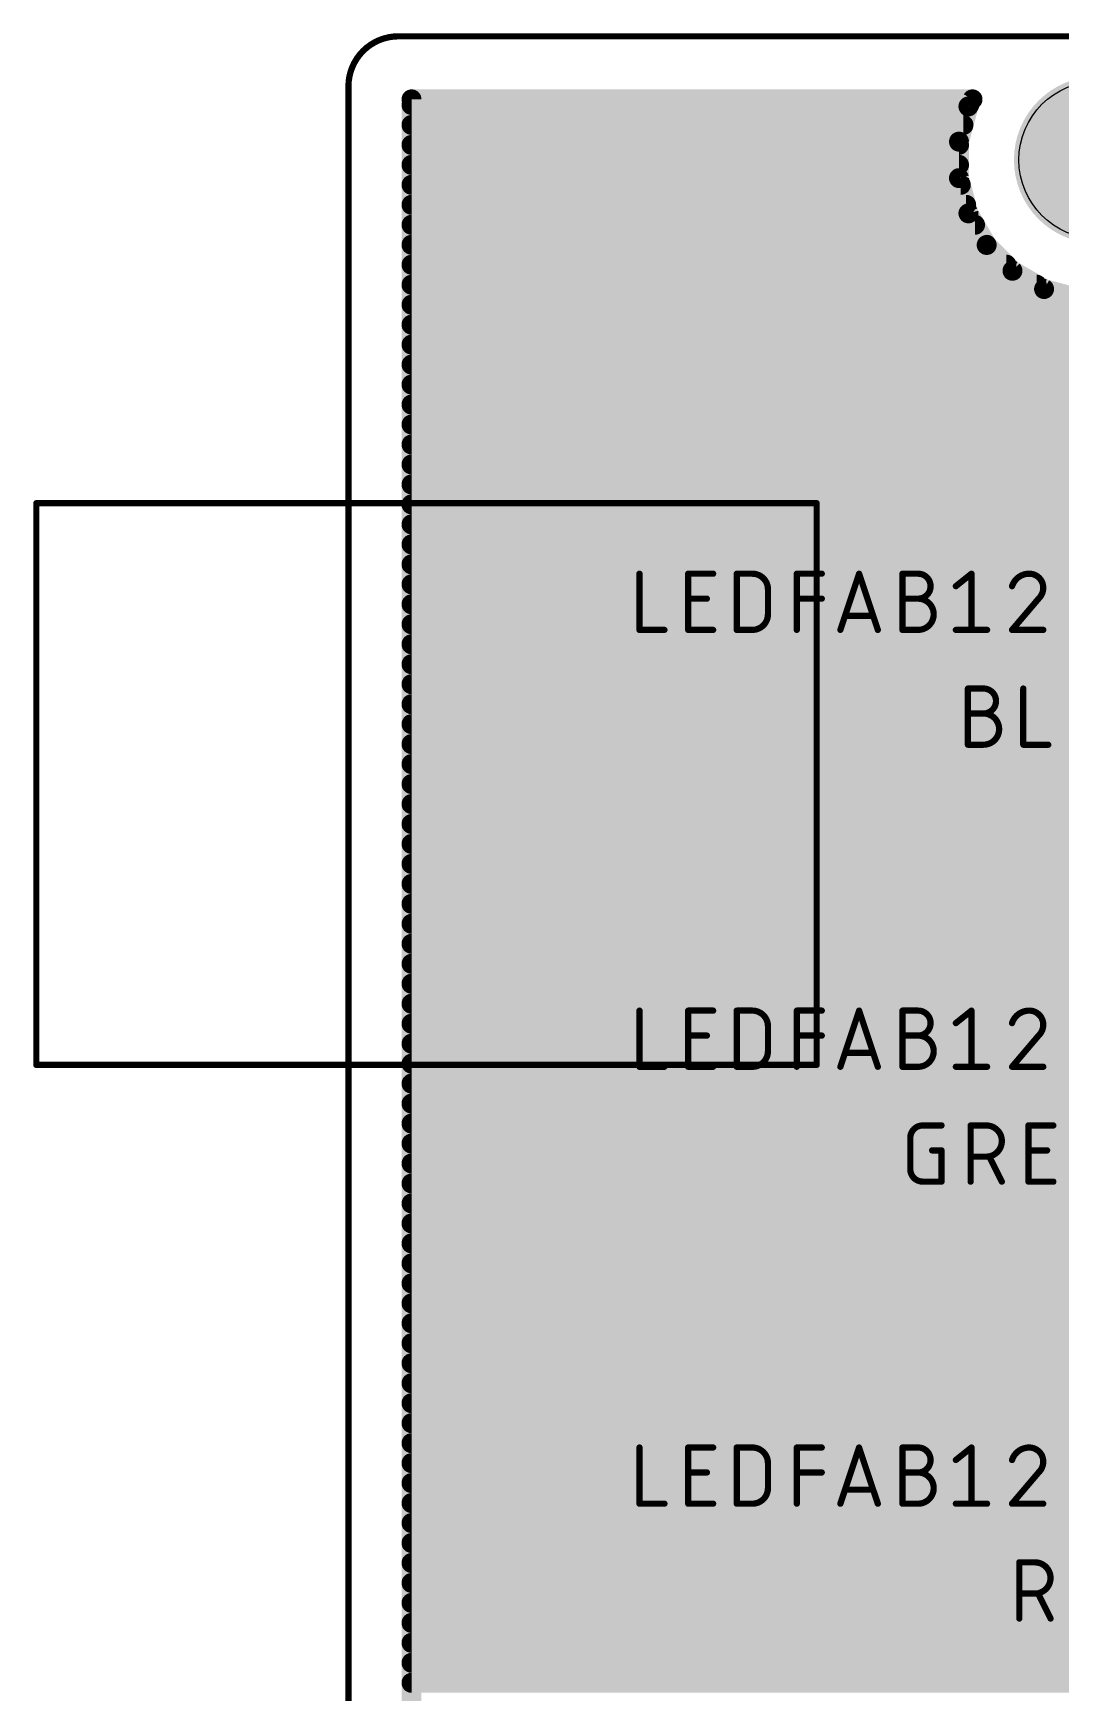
# Model space of a CAD drawing. Extents: x -2.6 to 72.5, y 2.5 to 55.9.
# Drawn here: x -2.6 to 18.3, y 22.15 to 55.92 of the extents above; entities that cross this region are included whole.
import ezdxf

# ---------------------------------------------------------------- set-up
doc = ezdxf.new("R2010")
doc.units = 0
for name, color, linetype in [('1', 12, 'CONTINUOUS'), ('20', 31, 'CONTINUOUS'), ('21', 253, 'CONTINUOUS'), ('25', 253, 'CONTINUOUS'), ('27', 253, 'CONTINUOUS'), ('29', 253, 'CONTINUOUS'), ('30', 253, 'CONTINUOUS')]:
    doc.layers.add(name, color=color, linetype=linetype)

msp = doc.modelspace()

# ---------------------------------------------------------------- linework, layer by layer
at = {"layer": '1', "const_width": 0.4064}
for points in [[(5.0927, 3.8227), (5.0927, 54.5719)], [(5.0927, 54.5719), (16.5059, 54.5719)], [(16.5059, 54.5719), (16.4229, 54.4282)], [(5.0927, 54.4576), (16.4399, 54.4576)], [(16.4229, 54.4282), (16.2308, 53.7112)], [(5.0927, 54.0512), (16.3219, 54.0512)], [(5.0927, 53.6448), (16.2308, 53.6448)], [(16.2308, 53.7112), (16.2308, 52.9688)], [(5.0927, 53.2384), (16.2308, 53.2384)], [(5.0927, 52.832), (16.2675, 52.832)], [(16.2308, 52.9688), (16.4229, 52.2518)], [(5.0927, 52.4256), (16.3764, 52.4256)], [(16.4229, 52.2518), (16.7941, 51.609)], [(5.0927, 52.0192), (16.5572, 52.0192)], [(5.0927, 51.6128), (16.7919, 51.6128)], [(16.7941, 51.609), (17.319, 51.0841)], [(5.0927, 51.2064), (17.1966, 51.2064)], [(5.0927, 50.8), (17.811, 50.8)], [(17.319, 51.0841), (17.9618, 50.7129)], [(17.9618, 50.7129), (18.6788, 50.5208)], [(5.0927, 50.3936), (37.0332, 50.3936)], [(5.0927, 49.9872), (37.0332, 49.9872)], [(5.0927, 49.5808), (37.0332, 49.5808)], [(5.0927, 49.1744), (37.0332, 49.1744)], [(5.0927, 48.768), (37.0332, 48.768)], [(5.0927, 48.3616), (37.0332, 48.3616)], [(5.0927, 47.9552), (37.0332, 47.9552)], [(5.0927, 47.5488), (20.7518, 47.5488)], [(5.0927, 47.1424), (20.7518, 47.1424)], [(5.0927, 46.736), (20.7518, 46.736)], [(5.0927, 46.3296), (20.7518, 46.3296)], [(5.0927, 45.9232), (20.7518, 45.9232)], [(5.0927, 45.5168), (20.7518, 45.5168)], [(5.0927, 45.1104), (20.7538, 45.1104)], [(5.0927, 44.704), (35.0455, 44.704)], [(5.0927, 44.2976), (20.7273, 44.2976)], [(5.0927, 43.8912), (20.701, 43.8912)], [(5.0927, 43.4848), (20.701, 43.4848)], [(5.0927, 43.0784), (21.7297, 43.0784)], [(5.0927, 42.672), (20.701, 42.672)], [(5.0927, 42.2656), (20.701, 42.2656)], [(5.0927, 41.8592), (20.8589, 41.8592)], [(5.0927, 41.4528), (39.5732, 41.4528)], [(5.0927, 41.0464), (39.5732, 41.0464)], [(5.0927, 40.64), (39.5732, 40.64)], [(5.0927, 40.2336), (39.4651, 40.2336)], [(5.0927, 39.8272), (39.0587, 39.8272)], [(5.0927, 39.4208), (38.6523, 39.4208)], [(5.0927, 39.0144), (38.2459, 39.0144)], [(5.0927, 38.608), (20.7518, 38.608)], [(5.0927, 38.2016), (20.7518, 38.2016)], [(5.0927, 37.7952), (20.7518, 37.7952)], [(5.0927, 37.3888), (20.7518, 37.3888)], [(5.0927, 36.9824), (20.7518, 36.9824)], [(5.0927, 36.576), (20.7518, 36.576)], [(5.0927, 36.1696), (20.8046, 36.1696)], [(5.0927, 35.7632), (34.9947, 35.7632)], [(5.0927, 35.3568), (20.7137, 35.3568)], [(5.0927, 34.9504), (20.701, 34.9504)], [(5.0927, 34.544), (20.701, 34.544)], [(5.0927, 34.1376), (20.701, 34.1376)], [(5.0927, 33.7312), (20.701, 33.7312)], [(5.0927, 33.3248), (20.701, 33.3248)], [(5.0927, 32.9184), (20.9189, 32.9184)], [(5.0927, 32.512), (40.6335, 32.512)], [(5.0927, 32.1056), (40.2271, 32.1056)], [(5.0927, 31.6992), (39.8207, 31.6992)], [(5.0927, 31.2928), (39.4143, 31.2928)], [(5.0927, 30.8864), (39.0079, 30.8864)], [(5.0927, 30.48), (38.6015, 30.48)], [(5.0927, 30.0736), (38.1951, 30.0736)], [(5.0927, 29.6672), (20.7518, 29.6672)], [(5.0927, 29.2608), (20.7518, 29.2608)], [(5.0927, 28.8544), (20.7518, 28.8544)], [(5.0927, 28.448), (20.7518, 28.448)], [(5.0927, 28.0416), (20.7518, 28.0416)], [(5.0927, 27.6352), (20.7518, 27.6352)], [(5.0927, 27.2288), (20.8554, 27.2288)], [(5.0927, 26.8224), (21.0069, 26.8224)], [(5.0927, 26.416), (20.701, 26.416)], [(5.0927, 26.0096), (20.701, 26.0096)], [(5.0927, 25.6032), (20.701, 25.6032)], [(5.0927, 25.1968), (20.701, 25.1968)], [(5.0927, 24.7904), (20.701, 24.7904)], [(5.0927, 24.384), (20.701, 24.384)], [(5.0927, 23.9776), (21.0069, 23.9776)], [(5.0927, 23.5712), (41.8527, 23.5712)], [(5.0927, 23.1648), (41.4463, 23.1648)], [(5.0927, 22.7584), (41.146, 22.7584)], [(5.0927, 22.352), (41.0972, 22.352)]]:
    msp.add_lwpolyline(points, dxfattribs=at)
at = {"layer": '1', "const_width": 0.2032}
for points in [[(5.1943, 54.5719, 1), (4.9911, 54.5719)], [(5.0927, 54.6735, 1), (5.0927, 54.4703)], [(16.5939, 54.5211, 1), (16.4179, 54.6227)], [(16.5059, 54.4703, 1), (16.5059, 54.6735)], [(5.0927, 54.5592, 1), (5.0927, 54.356)], [(16.3349, 54.479, 1), (16.5109, 54.3774)], [(16.5211, 54.4019, 1), (16.3248, 54.4545)], [(16.4399, 54.356, 1), (16.4399, 54.5592)], [(5.0927, 54.1528, 1), (5.0927, 53.9496)], [(16.3219, 53.9496, 1), (16.3219, 54.1528)], [(5.0927, 53.7464, 1), (5.0927, 53.5432)], [(16.3324, 53.7112, 1), (16.1292, 53.7112)], [(16.1327, 53.7374, 1), (16.3289, 53.6849)], [(16.2308, 53.5432, 1), (16.2308, 53.7464)], [(5.0927, 53.34, 1), (5.0927, 53.1368)], [(16.2308, 53.1368, 1), (16.2308, 53.34)], [(5.0927, 52.9336, 1), (5.0927, 52.7304)], [(16.3289, 52.9951, 1), (16.1327, 52.9425)], [(16.1292, 52.9688, 1), (16.3324, 52.9688)], [(16.2675, 52.7304, 1), (16.2675, 52.9336)], [(5.0927, 52.5272, 1), (5.0927, 52.324)], [(16.5109, 52.3026, 1), (16.3349, 52.201)], [(16.3248, 52.2255, 1), (16.5211, 52.2781)], [(16.3764, 52.324, 1), (16.3764, 52.5272)], [(5.0927, 52.1208, 1), (5.0927, 51.9176)], [(16.5572, 51.9176, 1), (16.5572, 52.1208)], [(5.0927, 51.7144, 1), (5.0927, 51.5112)], [(16.8659, 51.6808, 1), (16.7222, 51.5371)], [(16.7061, 51.5582, 1), (16.8821, 51.6598)], [(16.7919, 51.5112, 1), (16.7919, 51.7144)], [(5.0927, 51.308, 1), (5.0927, 51.1048)], [(17.1966, 51.1048, 1), (17.1966, 51.308)], [(5.0927, 50.9016, 1), (5.0927, 50.6984)], [(17.3698, 51.1721, 1), (17.2682, 50.9961)], [(17.2471, 51.0122, 1), (17.3908, 51.1559)], [(17.811, 50.6984, 1), (17.811, 50.9016)], [(17.9881, 50.8111, 1), (17.9355, 50.6148)], [(17.911, 50.6249, 1), (18.0126, 50.8009)], [(5.0927, 50.4952, 1), (5.0927, 50.292)], [(5.0927, 50.0888, 1), (5.0927, 49.8856)], [(5.0927, 49.6824, 1), (5.0927, 49.4792)], [(5.0927, 49.276, 1), (5.0927, 49.0728)], [(5.0927, 48.8696, 1), (5.0927, 48.6664)], [(5.0927, 48.4632, 1), (5.0927, 48.26)], [(5.0927, 48.0568, 1), (5.0927, 47.8536)], [(5.0927, 47.6504, 1), (5.0927, 47.4472)], [(5.0927, 47.244, 1), (5.0927, 47.0408)], [(5.0927, 46.8376, 1), (5.0927, 46.6344)], [(5.0927, 46.4312, 1), (5.0927, 46.228)], [(5.0927, 46.0248, 1), (5.0927, 45.8216)], [(5.0927, 45.6184, 1), (5.0927, 45.4152)], [(5.0927, 45.212, 1), (5.0927, 45.0088)], [(5.0927, 44.8056, 1), (5.0927, 44.6024)], [(5.0927, 44.3992, 1), (5.0927, 44.196)], [(5.0927, 43.9928, 1), (5.0927, 43.7896)], [(5.0927, 43.5864, 1), (5.0927, 43.3832)], [(5.0927, 43.18, 1), (5.0927, 42.9768)], [(5.0927, 42.7736, 1), (5.0927, 42.5704)], [(5.0927, 42.3672, 1), (5.0927, 42.164)], [(5.0927, 41.9608, 1), (5.0927, 41.7576)], [(5.0927, 41.5544, 1), (5.0927, 41.3512)], [(5.0927, 41.148, 1), (5.0927, 40.9448)], [(5.0927, 40.7416, 1), (5.0927, 40.5384)], [(5.0927, 40.3352, 1), (5.0927, 40.132)], [(5.0927, 39.9288, 1), (5.0927, 39.7256)], [(5.0927, 39.5224, 1), (5.0927, 39.3192)], [(5.0927, 39.116, 1), (5.0927, 38.9128)], [(5.0927, 38.7096, 1), (5.0927, 38.5064)], [(5.0927, 38.3032, 1), (5.0927, 38.1)], [(5.0927, 37.8968, 1), (5.0927, 37.6936)], [(5.0927, 37.4904, 1), (5.0927, 37.2872)], [(5.0927, 37.084, 1), (5.0927, 36.8808)], [(5.0927, 36.6776, 1), (5.0927, 36.4744)], [(5.0927, 36.2712, 1), (5.0927, 36.068)], [(5.0927, 35.8648, 1), (5.0927, 35.6616)], [(5.0927, 35.4584, 1), (5.0927, 35.2552)], [(5.0927, 35.052, 1), (5.0927, 34.8488)], [(5.0927, 34.6456, 1), (5.0927, 34.4424)], [(5.0927, 34.2392, 1), (5.0927, 34.036)], [(5.0927, 33.8328, 1), (5.0927, 33.6296)], [(5.0927, 33.4264, 1), (5.0927, 33.2232)], [(5.0927, 33.02, 1), (5.0927, 32.8168)], [(5.0927, 32.6136, 1), (5.0927, 32.4104)], [(5.0927, 32.2072, 1), (5.0927, 32.004)], [(5.0927, 31.8008, 1), (5.0927, 31.5976)], [(5.0927, 31.3944, 1), (5.0927, 31.1912)], [(5.0927, 30.988, 1), (5.0927, 30.7848)], [(5.0927, 30.5816, 1), (5.0927, 30.3784)], [(5.0927, 30.1752, 1), (5.0927, 29.972)], [(5.0927, 29.7688, 1), (5.0927, 29.5656)], [(5.0927, 29.3624, 1), (5.0927, 29.1592)], [(5.0927, 28.956, 1), (5.0927, 28.7528)], [(5.0927, 28.5496, 1), (5.0927, 28.3464)], [(5.0927, 28.1432, 1), (5.0927, 27.94)], [(5.0927, 27.7368, 1), (5.0927, 27.5336)], [(5.0927, 27.3304, 1), (5.0927, 27.1272)], [(5.0927, 26.924, 1), (5.0927, 26.7208)], [(5.0927, 26.5176, 1), (5.0927, 26.3144)], [(5.0927, 26.1112, 1), (5.0927, 25.908)], [(5.0927, 25.7048, 1), (5.0927, 25.5016)], [(5.0927, 25.2984, 1), (5.0927, 25.0952)], [(5.0927, 24.892, 1), (5.0927, 24.6888)], [(5.0927, 24.4856, 1), (5.0927, 24.2824)], [(5.0927, 24.0792, 1), (5.0927, 23.876)], [(5.0927, 23.6728, 1), (5.0927, 23.4696)], [(5.0927, 23.2664, 1), (5.0927, 23.0632)], [(5.0927, 22.86, 1), (5.0927, 22.6568)], [(5.0927, 22.4536, 1), (5.0927, 22.2504)]]:
    msp.add_lwpolyline(points, format="xyb", dxfattribs=at)
at = {"layer": '20'}
for points, const_width in [([(4.826, 55.8546, 0.4142), (3.81, 54.8386)], 0.127), ([(4.826, 55.8864, 1), (4.826, 55.8229)], 0.0635), ([(4.826, 55.8229, 1), (4.826, 55.8864)], 0.0635), ([(3.8418, 54.8386, 1), (3.7782, 54.8386)], 0.0635), ([(3.7782, 54.8386, 1), (3.8418, 54.8386)], 0.0635), ([(19.05, 51.816, 1), (19.05, 54.864, 1), (19.05, 51.816)], 0.1524)]:
    msp.add_lwpolyline(points, format="xyb", dxfattribs=dict(at, const_width=const_width))
at = {"layer": '20', "const_width": 0.127}
for points in [[(4.826, 55.8546), (68.58, 55.8546)], [(3.81, 3.556), (3.81, 54.8386)]]:
    msp.add_lwpolyline(points, dxfattribs=at)
at = {"layer": '20'}
msp.add_circle((19.05, 53.34), 1.6, dxfattribs=at)
at = {"layer": '21', "const_width": 0.0635}
for points in [[(-2.5082, 46.355, 1), (-2.5718, 46.355)], [(-2.54, 46.3868, 1), (-2.54, 46.3233)], [(13.3668, 46.355, 1), (13.3033, 46.355)], [(13.335, 46.3233, 1), (13.335, 46.3868)], [(-2.5718, 34.925, 1), (-2.5082, 34.925)], [(-2.54, 34.9568, 1), (-2.54, 34.8933)], [(13.3033, 34.925, 1), (13.3668, 34.925)], [(13.335, 34.8933, 1), (13.335, 34.9568)]]:
    msp.add_lwpolyline(points, format="xyb", dxfattribs=at)
at = {"layer": '21', "const_width": 0.127}
for points in [[(13.335, 46.355), (-2.54, 46.355)], [(-2.54, 46.355), (-2.54, 34.925)], [(13.335, 34.925), (13.335, 46.355)], [(-2.54, 34.925), (13.335, 34.925)]]:
    msp.add_lwpolyline(points, dxfattribs=at)
at = {"layer": '25'}
for points, const_width in [([(16.4122, 42.6149, 1), (16.4122, 42.5513)], 0.0635), ([(16.444, 42.5831, 1), (16.3805, 42.5831)], 0.0635), ([(16.7297, 42.6149, 1), (16.7297, 42.5513)], 0.0635), ([(16.7297, 42.0751, 1), (16.7297, 42.5831)], 0.127), ([(16.7297, 42.5513, 1), (16.7297, 42.6149)], 0.0635), ([(17.5705, 42.5831, 1), (17.507, 42.5831)], 0.0635), ([(16.4122, 42.1069, 1), (16.4122, 42.0433)], 0.0635), ([(16.7297, 42.1069, 1), (16.7297, 42.0433)], 0.0635), ([(16.7297, 42.1069, 1), (16.7297, 42.0433)], 0.0635), ([(16.7297, 41.4401, 1), (16.7297, 42.0751)], 0.127), ([(16.7297, 42.0433, 1), (16.7297, 42.1069)], 0.0635), ([(16.4122, 41.4719, 1), (16.4122, 41.4083)], 0.0635), ([(16.3805, 41.4401, 1), (16.444, 41.4401)], 0.0635), ([(16.7297, 41.4719, 1), (16.7297, 41.4083)], 0.0635), ([(16.7297, 41.4083, 1), (16.7297, 41.4719)], 0.0635), ([(17.5387, 41.4719, 1), (17.5387, 41.4083)], 0.0635), ([(17.507, 41.4401, 1), (17.5705, 41.4401)], 0.0635), ([(18.0467, 41.4083, 1), (18.0467, 41.4719)], 0.0635), ([(15.494, 33.6931, 0.4142), (15.24, 33.4391)], 0.127), ([(15.2718, 33.4391, 1), (15.2083, 33.4391)], 0.0635), ([(15.2083, 33.4391, 1), (15.2718, 33.4391)], 0.0635), ([(15.494, 33.7249, 1), (15.494, 33.6613)], 0.0635), ([(15.494, 33.6613, 1), (15.494, 33.7249)], 0.0635), ([(15.875, 33.6613, 1), (15.875, 33.7249)], 0.0635), ([(16.4675, 33.7249, 1), (16.4675, 33.6613)], 0.0635), ([(16.4992, 33.6931, 1), (16.4357, 33.6931)], 0.0635), ([(16.785, 33.7249, 1), (16.785, 33.6613)], 0.0635), ([(16.785, 33.0581, 1), (16.785, 33.6931)], 0.127), ([(16.785, 33.6613, 1), (16.785, 33.7249)], 0.0635), ([(17.6428, 33.7249, 1), (17.6428, 33.6613)], 0.0635), ([(17.6746, 33.6931, 1), (17.6111, 33.6931)], 0.0635), ([(18.1508, 33.6613, 1), (18.1508, 33.7249)], 0.0635), ([(15.6845, 33.2169, 1), (15.6845, 33.1533)], 0.0635), ([(15.9068, 33.1851, 1), (15.8433, 33.1851)], 0.0635), ([(15.875, 33.1533, 1), (15.875, 33.2169)], 0.0635), ([(16.4675, 33.0899, 1), (16.4675, 33.0264)], 0.0635), ([(16.785, 33.0899, 1), (16.785, 33.0264)], 0.0635), ([(16.785, 33.0264, 1), (16.785, 33.0899)], 0.0635), ([(16.8769, 33.0723, 1), (16.8201, 33.0439)], 0.0635), ([(17.6428, 33.2169, 1), (17.6428, 33.1533)], 0.0635), ([(18.0238, 33.1533, 1), (18.0238, 33.2169)], 0.0635), ([(15.24, 32.8041, 0.4142), (15.494, 32.5501)], 0.127), ([(15.2718, 32.8041, 1), (15.2083, 32.8041)], 0.0635), ([(15.2083, 32.8041, 1), (15.2718, 32.8041)], 0.0635), ([(15.494, 32.5819, 1), (15.494, 32.5183)], 0.0635), ([(15.494, 32.5183, 1), (15.494, 32.5819)], 0.0635), ([(15.8433, 32.5501, 1), (15.9068, 32.5501)], 0.0635), ([(15.875, 32.5183, 1), (15.875, 32.5819)], 0.0635), ([(16.4357, 32.5501, 1), (16.4992, 32.5501)], 0.0635), ([(17.0741, 32.5359, 1), (17.1309, 32.5643)], 0.0635), ([(17.6428, 32.5819, 1), (17.6428, 32.5183)], 0.0635), ([(17.6111, 32.5501, 1), (17.6746, 32.5501)], 0.0635), ([(18.1508, 32.5183, 1), (18.1508, 32.5819)], 0.0635), ([(17.4898, 24.8031, 1), (17.4263, 24.8031)], 0.0635), ([(17.4581, 24.8348, 1), (17.4581, 24.7714)], 0.0635), ([(17.7756, 24.1681, 1), (17.7756, 24.8031)], 0.127), ([(17.7756, 24.8348, 1), (17.7756, 24.7714)], 0.0635), ([(17.7756, 24.7714, 1), (17.7756, 24.8348)], 0.0635), ([(17.4581, 24.1999, 1), (17.4581, 24.1364)], 0.0635), ([(17.7756, 24.1999, 1), (17.7756, 24.1364)], 0.0635), ([(17.7756, 24.1364, 1), (17.7756, 24.1999)], 0.0635), ([(17.8675, 24.1823, 1), (17.8107, 24.1539)], 0.0635), ([(17.4263, 23.6601, 1), (17.4898, 23.6601)], 0.0635), ([(18.0647, 23.6459, 1), (18.1215, 23.6743)], 0.0635)]:
    msp.add_lwpolyline(points, format="xyb", dxfattribs=dict(at, const_width=const_width))
at = {"layer": '25', "const_width": 0.127}
for points in [[(16.4122, 41.4401), (16.4122, 42.5831)], [(16.4122, 42.5831), (16.7297, 42.5831)], [(17.5387, 42.5831), (17.5387, 41.4401)], [(16.4122, 42.0751), (16.7297, 42.0751)], [(16.7297, 41.4401), (16.4122, 41.4401)], [(17.5387, 41.4401), (18.0467, 41.4401)], [(15.24, 32.8041), (15.24, 33.4391)], [(15.494, 33.6931), (15.875, 33.6931)], [(16.4675, 32.5501), (16.4675, 33.6931)], [(16.4675, 33.6931), (16.785, 33.6931)], [(17.6428, 32.5501), (17.6428, 33.6931)], [(17.6428, 33.6931), (18.1508, 33.6931)], [(15.6845, 33.1851), (15.875, 33.1851)], [(15.875, 33.1851), (15.875, 32.5501)], [(16.785, 33.0581), (16.4675, 33.0581)], [(17.1025, 32.5501), (16.8485, 33.0581)], [(17.6428, 33.1851), (18.0238, 33.1851)], [(15.875, 32.5501), (15.494, 32.5501)], [(18.1508, 32.5501), (17.6428, 32.5501)], [(17.4581, 23.6601), (17.4581, 24.8031)], [(17.4581, 24.8031), (17.7756, 24.8031)], [(17.7756, 24.1681), (17.4581, 24.1681)], [(18.0931, 23.6601), (17.8391, 24.1681)]]:
    msp.add_lwpolyline(points, dxfattribs=at)
at = {"layer": '27', "const_width": 0.127}
for points in [[(9.7307, 44.9199), (9.7307, 43.7769)], [(10.7213, 43.7769), (10.7213, 44.9199)], [(10.7213, 44.9199), (11.2293, 44.9199)], [(11.7094, 43.7769), (11.7094, 44.9199)], [(11.7094, 44.9199), (12.0269, 44.9199)], [(12.9311, 43.7769), (12.9311, 44.9199)], [(12.9311, 44.9199), (13.4391, 44.9199)], [(13.8176, 43.7769), (14.1986, 44.9199)], [(14.1986, 44.9199), (14.5796, 43.7769)], [(15.0813, 43.7769), (15.0813, 44.9199)], [(15.0813, 44.9199), (15.3988, 44.9199)], [(16.1671, 44.6659), (16.4846, 44.9199)], [(16.4846, 44.9199), (16.4846, 43.7769)], [(12.3444, 44.6024), (12.3444, 44.0944)], [(10.7213, 44.4119), (11.1023, 44.4119)], [(12.9311, 44.4119), (13.4391, 44.4119)], [(15.0813, 44.4119), (15.3988, 44.4119)], [(17.8498, 44.4119), (17.3101, 43.7769)], [(14.4844, 44.0627), (13.9129, 44.0627)], [(9.7307, 43.7769), (10.2387, 43.7769)], [(11.2293, 43.7769), (10.7213, 43.7769)], [(12.0269, 43.7769), (11.7094, 43.7769)], [(15.3988, 43.7769), (15.0813, 43.7769)], [(16.1671, 43.7769), (16.8021, 43.7769)], [(17.3101, 43.7769), (17.9451, 43.7769)], [(9.7307, 36.0299), (9.7307, 34.8869)], [(10.7213, 34.8869), (10.7213, 36.0299)], [(10.7213, 36.0299), (11.2293, 36.0299)], [(11.7094, 34.8869), (11.7094, 36.0299)], [(11.7094, 36.0299), (12.0269, 36.0299)], [(12.9311, 34.8869), (12.9311, 36.0299)], [(12.9311, 36.0299), (13.4391, 36.0299)], [(13.8176, 34.8869), (14.1986, 36.0299)], [(14.1986, 36.0299), (14.5796, 34.8869)], [(15.0813, 34.8869), (15.0813, 36.0299)], [(15.0813, 36.0299), (15.3988, 36.0299)], [(16.1671, 35.7759), (16.4846, 36.0299)], [(16.4846, 36.0299), (16.4846, 34.8869)], [(10.7213, 35.5219), (11.1023, 35.5219)], [(12.3444, 35.7124), (12.3444, 35.2044)], [(12.9311, 35.5219), (13.4391, 35.5219)], [(15.0813, 35.5219), (15.3988, 35.5219)], [(17.8498, 35.5219), (17.3101, 34.8869)], [(14.4844, 35.1727), (13.9129, 35.1727)], [(9.7307, 34.8869), (10.2387, 34.8869)], [(11.2293, 34.8869), (10.7213, 34.8869)], [(12.0269, 34.8869), (11.7094, 34.8869)], [(15.3988, 34.8869), (15.0813, 34.8869)], [(16.1671, 34.8869), (16.8021, 34.8869)], [(17.3101, 34.8869), (17.9451, 34.8869)], [(9.7307, 27.1399), (9.7307, 25.9969)], [(10.7213, 25.9969), (10.7213, 27.1399)], [(10.7213, 27.1399), (11.2293, 27.1399)], [(11.7094, 25.9969), (11.7094, 27.1399)], [(11.7094, 27.1399), (12.0269, 27.1399)], [(12.9311, 25.9969), (12.9311, 27.1399)], [(12.9311, 27.1399), (13.4391, 27.1399)], [(13.8176, 25.9969), (14.1986, 27.1399)], [(14.1986, 27.1399), (14.5796, 25.9969)], [(15.0813, 25.9969), (15.0813, 27.1399)], [(15.0813, 27.1399), (15.3988, 27.1399)], [(16.1671, 26.8859), (16.4846, 27.1399)], [(16.4846, 27.1399), (16.4846, 25.9969)], [(10.7213, 26.6319), (11.1023, 26.6319)], [(12.3444, 26.8224), (12.3444, 26.3144)], [(12.9311, 26.6319), (13.4391, 26.6319)], [(15.0813, 26.6319), (15.3988, 26.6319)], [(17.8498, 26.6319), (17.3101, 25.9969)], [(14.4844, 26.2827), (13.9129, 26.2827)], [(9.7307, 25.9969), (10.2387, 25.9969)], [(11.2293, 25.9969), (10.7213, 25.9969)], [(12.0269, 25.9969), (11.7094, 25.9969)], [(15.3988, 25.9969), (15.0813, 25.9969)], [(16.1671, 25.9969), (16.8021, 25.9969)], [(17.3101, 25.9969), (17.9451, 25.9969)]]:
    msp.add_lwpolyline(points, dxfattribs=at)
at = {"layer": '27'}
for points, const_width in [([(9.7625, 44.9199, 1), (9.699, 44.9199)], 0.0635), ([(10.7213, 44.9517, 1), (10.7213, 44.8882)], 0.0635), ([(10.7531, 44.9199, 1), (10.6896, 44.9199)], 0.0635), ([(11.2293, 44.8882, 1), (11.2293, 44.9517)], 0.0635), ([(11.7094, 44.9517, 1), (11.7094, 44.8882)], 0.0635), ([(11.7412, 44.9199, 1), (11.6777, 44.9199)], 0.0635), ([(12.0269, 44.9517, 1), (12.0269, 44.8882)], 0.0635), ([(12.3444, 44.6024, 0.4142), (12.0269, 44.9199)], 0.127), ([(12.0269, 44.8882, 1), (12.0269, 44.9517)], 0.0635), ([(12.9311, 44.9517, 1), (12.9311, 44.8882)], 0.0635), ([(12.9629, 44.9199, 1), (12.8994, 44.9199)], 0.0635), ([(13.4391, 44.8882, 1), (13.4391, 44.9517)], 0.0635), ([(14.2287, 44.9299, 1), (14.1685, 44.9099)], 0.0635), ([(14.2287, 44.9099, 1), (14.1685, 44.9299)], 0.0635), ([(15.0813, 44.9517, 1), (15.0813, 44.8882)], 0.0635), ([(15.113, 44.9199, 1), (15.0495, 44.9199)], 0.0635), ([(15.3988, 44.9517, 1), (15.3988, 44.8882)], 0.0635), ([(15.3988, 44.4119, 1), (15.3988, 44.9199)], 0.127), ([(15.3988, 44.8882, 1), (15.3988, 44.9517)], 0.0635), ([(16.5163, 44.9199, 1), (16.4529, 44.9199)], 0.0635), ([(16.5044, 44.8951, 1), (16.4648, 44.9447)], 0.0635), ([(17.6593, 44.9199, 0.3252), (17.3101, 44.6659)], 0.127), ([(17.6593, 44.9517, 1), (17.6593, 44.8882)], 0.0635), ([(17.9451, 44.6342, 0.4142), (17.6593, 44.9199)], 0.127), ([(17.6593, 44.8882, 1), (17.6594, 44.9517)], 0.0635), ([(12.3762, 44.6024, 1), (12.3127, 44.6024)], 0.0635), ([(12.3127, 44.6024, 1), (12.3762, 44.6024)], 0.0635), ([(16.1473, 44.6907, 1), (16.1869, 44.6411)], 0.0635), ([(17.2799, 44.6757, 1), (17.3403, 44.6561)], 0.0635), ([(17.8498, 44.4119, 0.2053), (17.9451, 44.6342)], 0.127), ([(17.9768, 44.6342, 1), (17.9134, 44.6341)], 0.0635), ([(17.9134, 44.6342, 1), (17.9768, 44.6342)], 0.0635), ([(10.7213, 44.4437, 1), (10.7213, 44.3802)], 0.0635), ([(11.1023, 44.3802, 1), (11.1023, 44.4437)], 0.0635), ([(12.9311, 44.4437, 1), (12.9311, 44.3802)], 0.0635), ([(13.4391, 44.3802, 1), (13.4391, 44.4437)], 0.0635), ([(15.0813, 44.4437, 1), (15.0813, 44.3802)], 0.0635), ([(15.3988, 44.4437, 1), (15.3988, 44.3802)], 0.0635), ([(15.3988, 44.4437, 1), (15.3988, 44.3802)], 0.0635), ([(15.3988, 43.7769, 1), (15.3988, 44.4119)], 0.127), ([(15.3988, 44.3802, 1), (15.3988, 44.4437)], 0.0635), ([(17.828, 44.4349, 1), (17.8717, 44.3889)], 0.0635), ([(17.874, 44.3913, 1), (17.8257, 44.4325)], 0.0635), ([(12.0269, 43.7769, 0.4142), (12.3444, 44.0944)], 0.127), ([(12.3762, 44.0944, 1), (12.3127, 44.0944)], 0.0635), ([(12.3127, 44.0944, 1), (12.3762, 44.0944)], 0.0635), ([(13.9129, 44.0944, 1), (13.9129, 44.0309)], 0.0635), ([(14.4844, 44.0309, 1), (14.4844, 44.0944)], 0.0635), ([(9.7307, 43.8087, 1), (9.7307, 43.7452)], 0.0635), ([(9.699, 43.7769, 1), (9.7625, 43.7769)], 0.0635), ([(10.2387, 43.7452, 1), (10.2387, 43.8087)], 0.0635), ([(10.7213, 43.8087, 1), (10.7213, 43.7452)], 0.0635), ([(10.6896, 43.7769, 1), (10.7531, 43.7769)], 0.0635), ([(11.2293, 43.7452, 1), (11.2293, 43.8087)], 0.0635), ([(11.7094, 43.8087, 1), (11.7094, 43.7452)], 0.0635), ([(11.6777, 43.7769, 1), (11.7412, 43.7769)], 0.0635), ([(12.0269, 43.8087, 1), (12.0269, 43.7452)], 0.0635), ([(12.0269, 43.7452, 1), (12.0269, 43.8087)], 0.0635), ([(12.8994, 43.7769, 1), (12.9629, 43.7769)], 0.0635), ([(13.7875, 43.7869, 1), (13.8477, 43.7669)], 0.0635), ([(14.5495, 43.7669, 1), (14.6097, 43.7869)], 0.0635), ([(15.0813, 43.8087, 1), (15.0813, 43.7452)], 0.0635), ([(15.0495, 43.7769, 1), (15.113, 43.7769)], 0.0635), ([(15.3988, 43.8087, 1), (15.3988, 43.7452)], 0.0635), ([(15.3988, 43.7452, 1), (15.3988, 43.8087)], 0.0635), ([(16.1671, 43.8087, 1), (16.1671, 43.7452)], 0.0635), ([(16.4529, 43.7769, 1), (16.5163, 43.7769)], 0.0635), ([(16.8021, 43.7452, 1), (16.8021, 43.8087)], 0.0635), ([(17.3101, 43.8087, 1), (17.3101, 43.7452)], 0.0635), ([(17.2859, 43.7975, 1), (17.3343, 43.7563)], 0.0635), ([(17.9451, 43.7452, 1), (17.9451, 43.8087)], 0.0635), ([(9.7625, 36.0299, 1), (9.699, 36.0299)], 0.0635), ([(10.7213, 36.0617, 1), (10.7213, 35.9982)], 0.0635), ([(10.7531, 36.0299, 1), (10.6896, 36.0299)], 0.0635), ([(11.2293, 35.9982, 1), (11.2293, 36.0617)], 0.0635), ([(11.7094, 36.0617, 1), (11.7094, 35.9982)], 0.0635), ([(11.7412, 36.0299, 1), (11.6777, 36.0299)], 0.0635), ([(12.0269, 36.0617, 1), (12.0269, 35.9982)], 0.0635), ([(12.3444, 35.7124, 0.4142), (12.0269, 36.0299)], 0.127), ([(12.0269, 35.9982, 1), (12.0269, 36.0617)], 0.0635), ([(12.9311, 36.0617, 1), (12.9311, 35.9982)], 0.0635), ([(12.9629, 36.0299, 1), (12.8994, 36.0299)], 0.0635), ([(13.4391, 35.9982, 1), (13.4391, 36.0617)], 0.0635), ([(14.2287, 36.0399, 1), (14.1685, 36.0199)], 0.0635), ([(14.2287, 36.0199, 1), (14.1685, 36.0399)], 0.0635), ([(15.0813, 36.0617, 1), (15.0813, 35.9982)], 0.0635), ([(15.113, 36.0299, 1), (15.0495, 36.0299)], 0.0635), ([(15.3988, 36.0617, 1), (15.3988, 35.9982)], 0.0635), ([(15.3988, 35.5219, 1), (15.3988, 36.0299)], 0.127), ([(15.3988, 35.9982, 1), (15.3988, 36.0617)], 0.0635), ([(16.1473, 35.8007, 1), (16.1869, 35.7511)], 0.0635), ([(16.5163, 36.0299, 1), (16.4529, 36.0299)], 0.0635), ([(16.5044, 36.0051, 1), (16.4648, 36.0547)], 0.0635), ([(17.6593, 36.0299, 0.3252), (17.3101, 35.7759)], 0.127), ([(17.2799, 35.7857, 1), (17.3403, 35.7661)], 0.0635), ([(17.6593, 36.0617, 1), (17.6593, 35.9982)], 0.0635), ([(17.9451, 35.7442, 0.4142), (17.6593, 36.0299)], 0.127), ([(17.6593, 35.9982, 1), (17.6594, 36.0617)], 0.0635), ([(17.8498, 35.5219, 0.2053), (17.9451, 35.7442)], 0.127), ([(17.9768, 35.7442, 1), (17.9134, 35.7441)], 0.0635), ([(10.7213, 35.5537, 1), (10.7213, 35.4901)], 0.0635), ([(11.1023, 35.4901, 1), (11.1023, 35.5537)], 0.0635), ([(12.3762, 35.7124, 1), (12.3127, 35.7124)], 0.0635), ([(12.3127, 35.7124, 1), (12.3762, 35.7124)], 0.0635), ([(12.9311, 35.5537, 1), (12.9311, 35.4901)], 0.0635), ([(13.4391, 35.4901, 1), (13.4391, 35.5537)], 0.0635), ([(15.0813, 35.5537, 1), (15.0813, 35.4901)], 0.0635), ([(15.3988, 35.5537, 1), (15.3988, 35.4901)], 0.0635), ([(15.3988, 35.5537, 1), (15.3988, 35.4901)], 0.0635), ([(15.3988, 34.8869, 1), (15.3988, 35.5219)], 0.127), ([(15.3988, 35.4901, 1), (15.3988, 35.5537)], 0.0635), ([(17.828, 35.5449, 1), (17.8717, 35.4989)], 0.0635), ([(17.874, 35.5013, 1), (17.8257, 35.5425)], 0.0635), ([(17.9134, 35.7442, 1), (17.9768, 35.7442)], 0.0635), ([(12.0269, 34.8869, 0.4142), (12.3444, 35.2044)], 0.127), ([(12.3762, 35.2044, 1), (12.3127, 35.2044)], 0.0635), ([(12.3127, 35.2044, 1), (12.3762, 35.2044)], 0.0635), ([(13.9129, 35.2044, 1), (13.9129, 35.1409)], 0.0635), ([(14.4844, 35.1409, 1), (14.4844, 35.2044)], 0.0635), ([(9.7307, 34.9187, 1), (9.7307, 34.8552)], 0.0635), ([(9.699, 34.8869, 1), (9.7625, 34.8869)], 0.0635), ([(10.2387, 34.8552, 1), (10.2387, 34.9187)], 0.0635), ([(10.7213, 34.9187, 1), (10.7213, 34.8552)], 0.0635), ([(10.6896, 34.8869, 1), (10.7531, 34.8869)], 0.0635), ([(11.2293, 34.8552, 1), (11.2293, 34.9187)], 0.0635), ([(11.7094, 34.9187, 1), (11.7094, 34.8552)], 0.0635), ([(11.6777, 34.8869, 1), (11.7412, 34.8869)], 0.0635), ([(12.0269, 34.9187, 1), (12.0269, 34.8552)], 0.0635), ([(12.0269, 34.8552, 1), (12.0269, 34.9187)], 0.0635), ([(12.8994, 34.8869, 1), (12.9629, 34.8869)], 0.0635), ([(13.7875, 34.8969, 1), (13.8477, 34.8769)], 0.0635), ([(14.5495, 34.8769, 1), (14.6097, 34.8969)], 0.0635), ([(15.0813, 34.9187, 1), (15.0813, 34.8552)], 0.0635), ([(15.0495, 34.8869, 1), (15.113, 34.8869)], 0.0635), ([(15.3988, 34.9187, 1), (15.3988, 34.8552)], 0.0635), ([(15.3988, 34.8552, 1), (15.3988, 34.9187)], 0.0635), ([(16.1671, 34.9187, 1), (16.1671, 34.8552)], 0.0635), ([(16.4529, 34.8869, 1), (16.5163, 34.8869)], 0.0635), ([(16.8021, 34.8552, 1), (16.8021, 34.9187)], 0.0635), ([(17.3101, 34.9187, 1), (17.3101, 34.8552)], 0.0635), ([(17.2859, 34.9075, 1), (17.3343, 34.8663)], 0.0635), ([(17.9451, 34.8552, 1), (17.9451, 34.9187)], 0.0635), ([(9.7625, 27.1399, 1), (9.699, 27.1399)], 0.0635), ([(10.7213, 27.1716, 1), (10.7213, 27.1082)], 0.0635), ([(10.7531, 27.1399, 1), (10.6896, 27.1399)], 0.0635), ([(11.2293, 27.1082, 1), (11.2293, 27.1716)], 0.0635), ([(11.7094, 27.1716, 1), (11.7094, 27.1082)], 0.0635), ([(11.7412, 27.1399, 1), (11.6777, 27.1399)], 0.0635), ([(12.3444, 26.8224, 0.4142), (12.0269, 27.1399)], 0.127), ([(12.0269, 27.1716, 1), (12.0269, 27.1082)], 0.0635), ([(12.0269, 27.1082, 1), (12.0269, 27.1716)], 0.0635), ([(12.9629, 27.1399, 1), (12.8994, 27.1399)], 0.0635), ([(12.9311, 27.1716, 1), (12.9311, 27.1082)], 0.0635), ([(13.4391, 27.1082, 1), (13.4391, 27.1716)], 0.0635), ([(14.2287, 27.1499, 1), (14.1685, 27.1299)], 0.0635), ([(14.2287, 27.1299, 1), (14.1685, 27.1499)], 0.0635), ([(15.113, 27.1399, 1), (15.0495, 27.1399)], 0.0635), ([(15.0813, 27.1716, 1), (15.0813, 27.1082)], 0.0635), ([(15.3988, 26.6319, 1), (15.3988, 27.1399)], 0.127), ([(15.3988, 27.1716, 1), (15.3988, 27.1082)], 0.0635), ([(15.3988, 27.1082, 1), (15.3988, 27.1716)], 0.0635), ([(16.5163, 27.1399, 1), (16.4529, 27.1399)], 0.0635), ([(16.5044, 27.1151, 1), (16.4648, 27.1647)], 0.0635), ([(17.6593, 27.1399, 0.3252), (17.3101, 26.8859)], 0.127), ([(17.9451, 26.8542, 0.4142), (17.6593, 27.1399)], 0.127), ([(17.6593, 27.1716, 1), (17.6593, 27.1082)], 0.0635), ([(17.6593, 27.1082, 1), (17.6594, 27.1716)], 0.0635), ([(10.7213, 26.6637, 1), (10.7213, 26.6002)], 0.0635), ([(11.1023, 26.6002, 1), (11.1023, 26.6637)], 0.0635), ([(12.3762, 26.8224, 1), (12.3127, 26.8224)], 0.0635), ([(12.3127, 26.8224, 1), (12.3762, 26.8224)], 0.0635), ([(12.9311, 26.6637, 1), (12.9311, 26.6002)], 0.0635), ([(13.4391, 26.6002, 1), (13.4391, 26.6637)], 0.0635), ([(15.0813, 26.6637, 1), (15.0813, 26.6002)], 0.0635), ([(15.3988, 25.9969, 1), (15.3988, 26.6319)], 0.127), ([(15.3988, 26.6637, 1), (15.3988, 26.6002)], 0.0635), ([(15.3988, 26.6637, 1), (15.3988, 26.6002)], 0.0635), ([(15.3988, 26.6002, 1), (15.3988, 26.6637)], 0.0635), ([(16.1473, 26.9107, 1), (16.1869, 26.8611)], 0.0635), ([(17.2799, 26.8957, 1), (17.3403, 26.8761)], 0.0635), ([(17.8498, 26.6319, 0.2053), (17.9451, 26.8542)], 0.127), ([(17.828, 26.6549, 1), (17.8717, 26.6089)], 0.0635), ([(17.874, 26.6113, 1), (17.8257, 26.6525)], 0.0635), ([(17.9768, 26.8542, 1), (17.9134, 26.8541)], 0.0635), ([(17.9134, 26.8542, 1), (17.9768, 26.8542)], 0.0635), ([(12.0269, 25.9969, 0.4142), (12.3444, 26.3144)], 0.127), ([(12.3762, 26.3144, 1), (12.3127, 26.3144)], 0.0635), ([(12.3127, 26.3144, 1), (12.3762, 26.3144)], 0.0635), ([(13.9129, 26.3144, 1), (13.9129, 26.2509)], 0.0635), ([(14.4844, 26.2509, 1), (14.4844, 26.3144)], 0.0635), ([(9.7307, 26.0286, 1), (9.7307, 25.9652)], 0.0635), ([(9.699, 25.9969, 1), (9.7625, 25.9969)], 0.0635), ([(10.2387, 25.9652, 1), (10.2387, 26.0286)], 0.0635), ([(10.7213, 26.0286, 1), (10.7213, 25.9652)], 0.0635), ([(10.6896, 25.9969, 1), (10.7531, 25.9969)], 0.0635), ([(11.2293, 25.9652, 1), (11.2293, 26.0286)], 0.0635), ([(11.7094, 26.0286, 1), (11.7094, 25.9652)], 0.0635), ([(11.6777, 25.9969, 1), (11.7412, 25.9969)], 0.0635), ([(12.0269, 26.0286, 1), (12.0269, 25.9652)], 0.0635), ([(12.0269, 25.9652, 1), (12.0269, 26.0286)], 0.0635), ([(12.8994, 25.9969, 1), (12.9629, 25.9969)], 0.0635), ([(13.7875, 26.0069, 1), (13.8477, 25.9869)], 0.0635), ([(14.5495, 25.9869, 1), (14.6097, 26.0069)], 0.0635), ([(15.0813, 26.0286, 1), (15.0813, 25.9652)], 0.0635), ([(15.0495, 25.9969, 1), (15.113, 25.9969)], 0.0635), ([(15.3988, 26.0286, 1), (15.3988, 25.9652)], 0.0635), ([(15.3988, 25.9652, 1), (15.3988, 26.0286)], 0.0635), ([(16.1671, 26.0286, 1), (16.1671, 25.9652)], 0.0635), ([(16.4529, 25.9969, 1), (16.5163, 25.9969)], 0.0635), ([(16.8021, 25.9652, 1), (16.8021, 26.0286)], 0.0635), ([(17.3101, 26.0286, 1), (17.3101, 25.9652)], 0.0635), ([(17.2859, 26.0175, 1), (17.3343, 25.9763)], 0.0635), ([(17.9451, 25.9652, 1), (17.9451, 26.0286)], 0.0635)]:
    msp.add_lwpolyline(points, format="xyb", dxfattribs=dict(at, const_width=const_width))
at = {"layer": '29', "const_width": 1.7016}
msp.add_lwpolyline([(19.05, 52.4892, 1), (19.05, 54.1908, 1), (19.05, 52.4892)], format="xyb", dxfattribs=at)
at = {"layer": '30', "const_width": 1.7016}
msp.add_lwpolyline([(19.05, 52.4892, 1), (19.05, 54.1908, 1), (19.05, 52.4892)], format="xyb", dxfattribs=at)

doc.saveas('drawing.dxf')
